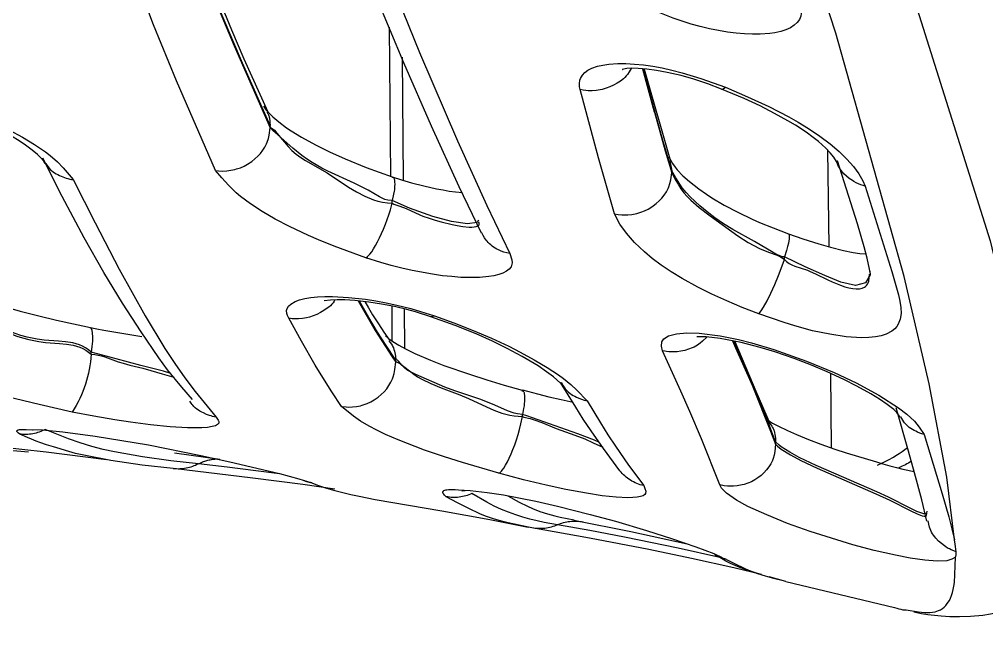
# Model space of a CAD drawing. Header units: inches. Extents: x 5931 to 10048, y 0 to 3185.
# Drawn here: x 7226.669 to 7228.281, y 960.849 to 961.872 of the extents above; entities that cross this region are included whole.
import ezdxf

# ---------------------------------------------------------------- set-up
doc = ezdxf.new("R2010")
doc.units = ezdxf.units.IN
doc.header["$LTSCALE"] = 48
doc.header["$MEASUREMENT"] = 0
doc.linetypes.add('DASHDOT2', pattern=[0.5, 0.25, -0.125, 0, -0.125])
for name, color, linetype in [('A-Eqpm-NIC', 8, 'DASHDOT2'), ('A-Flor-Case-Full Height', 8, 'Continuous'), ('A-Flor-Pattern', 8, 'Continuous')]:
    doc.layers.add(name, color=color, linetype=linetype)

# ---------------------------------------------------------------- blocks, each defined once
blk = doc.blocks.new('Precor_r815')
for p, q in [((-5.2776, 60.2852), (-5.2776, 60.2889)), ((-5.9482, 60.2073), (-5.9482, 60.2107)), ((-5.4817, 60.1546), (-5.4817, 60.1588)), ((-6.1365, 60.0567), (-6.1365, 60.061)), ((-6.1365, 60.0567), (-6.1365, 60.0567)), ((-4.979, 59.8922), (-4.979, 59.8958)), ((-5.4875, 59.8791), (-5.4875, 59.8821)), ((-5.6993, 59.7842), (-5.6993, 59.7878)), ((-5.6993, 59.7878), (-5.6993, 59.7878)), ((-5.6993, 59.7842), (-5.6993, 59.7842)), ((-6.1218, 59.7363), (-6.1218, 59.7401))]:
    blk.add_line(p, q)
for points in [[(-5.9043, 66.3127), (-5.7837, 65.4609), (-5.6966, 64.666), (-5.6709, 63.9346), (-5.7104, 63.2221), (-5.7826, 62.6839), (-5.8778, 62.193), (-6.1074, 61.321), (-6.4797, 60.0889), (-6.5437, 59.8106), (-6.5747, 59.5861), (-6.5709, 59.5103), (-6.5576, 59.477), (-6.5314, 59.4614)], [(-6.4203, 59.5703), (-6.4074, 59.679), (-6.3782, 59.8409), (-6.3364, 60.0274), (-6.2222, 60.4494), (-5.9149, 61.4421), (-5.7787, 61.9312), (-5.6606, 62.4315), (-5.612, 62.6824), (-5.5407, 63.1791)], [(-5.2776, 60.2889), (-5.2315, 60.3972), (-5.1977, 60.4802), (-5.1323, 60.6506), (-5.0968, 60.7493), (-5.0683, 60.8322)], [(-5.0674, 60.8321), (-5.1446, 60.6145), (-5.179, 60.5239), (-5.2174, 60.4276), (-5.2776, 60.2852)], [(-5.072, 60.8325), (-5.1085, 60.7283), (-5.1721, 60.559), (-5.2132, 60.4551), (-5.234, 60.4046), (-5.2736, 60.3131)], [(-5.1866, 60.2111), (-5.1212, 60.3668), (-5.0831, 60.4636), (-5.0241, 60.6243), (-4.9689, 60.7827)], [(-5.6309, 60.1026), (-5.5936, 60.1825), (-5.5474, 60.2879), (-5.5011, 60.3982), (-5.4551, 60.5126), (-5.3941, 60.6751)], [(-5.4422, 60.6406), (-5.4903, 60.5105), (-5.5273, 60.4157), (-5.5904, 60.2623), (-5.6393, 60.1506), (-5.6779, 60.0668)], [(-6.1619, 60.5002), (-6.1639, 60.4904), (-6.1644, 60.4834), (-6.1638, 60.4791), (-6.1616, 60.4732), (-6.1579, 60.4679), (-6.1528, 60.4631), (-6.1464, 60.4589), (-6.1389, 60.4553), (-6.1302, 60.4523), (-6.1204, 60.45), (-6.112, 60.4487), (-6.0957, 60.4475), (-6.0831, 60.4474), (-6.0698, 60.448), (-6.0558, 60.4493), (-6.0414, 60.4513), (-6.0265, 60.4539), (-6.0114, 60.4571), (-5.996, 60.461), (-5.9808, 60.4653), (-5.9657, 60.4702), (-5.9508, 60.4755), (-5.9226, 60.4871)], [(-5.4793, 60.2009), (-5.477, 60.4598)], [(-5.498, 60.4079), (-5.4996, 60.1943)], [(-5.7953, 60.3514), (-5.7943, 60.3563), (-5.794, 60.3623), (-5.7949, 60.368), (-5.7958, 60.3707), (-5.7993, 60.3768), (-5.8033, 60.3811), (-5.8084, 60.385), (-5.8147, 60.3884), (-5.8244, 60.3919), (-5.8334, 60.3941), (-5.8434, 60.3957), (-5.8582, 60.3967), (-5.8717, 60.3967), (-5.886, 60.3959), (-5.9011, 60.3943), (-5.9166, 60.392), (-5.9324, 60.389), (-5.9485, 60.3853), (-5.9658, 60.3807), (-5.9968, 60.3707), (-6.038, 60.3555)], [(-6.0314, 60.3524), (-6.0086, 60.3614), (-5.9849, 60.3695), (-5.9638, 60.3758), (-5.9409, 60.3814), (-5.9229, 60.3849), (-5.9065, 60.3871), (-5.8924, 60.3881), (-5.8815, 60.3884), (-5.8735, 60.3879), (-5.8656, 60.3863), (-5.8662, 60.3866)], [(-5.8996, 60.3874), (-5.9191, 60.3128), (-5.9193, 60.3121), (-5.9375, 60.2453), (-5.9482, 60.2073)], [(-5.9482, 60.2107), (-5.9398, 60.2422), (-5.9336, 60.2631), (-5.9271, 60.2863), (-5.9003, 60.3873)], [(-5.9025, 60.3872), (-5.9461, 60.2273)], [(-5.8804, 60.388), (-5.8773, 60.3824), (-5.8742, 60.3776), (-5.8722, 60.3751), (-5.87, 60.3727), (-5.8677, 60.3704), (-5.8625, 60.3662), (-5.8569, 60.3624), (-5.8511, 60.3591), (-5.845, 60.3562), (-5.8387, 60.3538), (-5.8323, 60.3519), (-5.829, 60.3511), (-5.8223, 60.35), (-5.8156, 60.3495), (-5.8089, 60.3496), (-5.805, 60.3498), (-5.8005, 60.3504), (-5.7953, 60.3514)], [(-6.038, 60.3555), (-6.0747, 60.3392), (-6.1103, 60.3223), (-6.1436, 60.3044), (-6.1594, 60.2951), (-6.1769, 60.2838), (-6.1957, 60.2707), (-6.2127, 60.2574), (-6.2278, 60.2441), (-6.2409, 60.2309), (-6.2519, 60.2179), (-6.2608, 60.2053), (-6.2675, 60.193), (-6.2714, 60.1842)], [(-6.2263, 60.2198), (-6.2232, 60.2267), (-6.219, 60.234), (-6.2128, 60.242), (-6.2053, 60.2501), (-6.1933, 60.2612), (-6.1844, 60.2686), (-6.1726, 60.2776), (-6.1549, 60.2897), (-6.1423, 60.2975), (-6.1201, 60.3103), (-6.0957, 60.3232), (-6.0692, 60.3359), (-6.0311, 60.3522)], [(-6.0313, 60.3524), (-6.0315, 60.3523), (-6.0343, 60.3527), (-6.038, 60.3555)], [(-5.8525, 60.1359), (-5.8259, 60.233), (-5.7953, 60.3514)], [(-4.6991, 60.3398), (-4.7337, 60.3283), (-4.7649, 60.3167), (-4.7945, 60.3043), (-4.8222, 60.2914), (-4.8415, 60.2816), (-4.864, 60.269), (-4.8845, 60.2562), (-4.9026, 60.2433), (-4.9106, 60.2369), (-4.9227, 60.2259), (-4.9324, 60.2156), (-4.949, 60.1952)], [(-4.9023, 60.2229), (-4.8992, 60.2276), (-4.8946, 60.2332), (-4.8894, 60.2386), (-4.8806, 60.2464), (-4.8693, 60.2553), (-4.8605, 60.2614), (-4.8444, 60.2717), (-4.8297, 60.2801), (-4.8078, 60.2916), (-4.7797, 60.3046), (-4.7524, 60.3159), (-4.7228, 60.3269), (-4.6917, 60.3372)], [(-5.2669, 60.3226), (-5.2712, 60.316), (-5.2743, 60.3121), (-5.282, 60.3043), (-5.2921, 60.2954), (-5.3051, 60.2853), (-5.3128, 60.2798), (-5.3302, 60.2687), (-5.3536, 60.2554), (-5.3769, 60.2434), (-5.4032, 60.2311), (-5.4383, 60.2164), (-5.4816, 60.2)], [(-5.2723, 60.3124), (-5.2738, 60.31), (-5.2744, 60.3088), (-5.275, 60.3075), (-5.2755, 60.3062), (-5.2759, 60.3048), (-5.2763, 60.3035), (-5.2766, 60.3021), (-5.2768, 60.3007), (-5.2772, 60.2978), (-5.2774, 60.2948), (-5.2776, 60.2889)], [(-5.4817, 60.1588), (-5.4742, 60.1596), (-5.4695, 60.161), (-5.4604, 60.1652), (-5.4415, 60.1767), (-5.4183, 60.1892), (-5.3743, 60.2101), (-5.3641, 60.2154), (-5.3479, 60.225), (-5.3403, 60.2301), (-5.3308, 60.2372), (-5.3155, 60.2501), (-5.2907, 60.2732), (-5.2825, 60.28), (-5.2802, 60.2826), (-5.2784, 60.2864), (-5.2776, 60.2889)], [(-5.2776, 60.2852), (-5.2793, 60.2849), (-5.281, 60.2841), (-5.2848, 60.2809), (-5.289, 60.2761), (-5.3076, 60.2527), (-5.314, 60.246), (-5.3211, 60.2396), (-5.3287, 60.2339), (-5.3368, 60.2285), (-5.3727, 60.2069), (-5.4086, 60.1823), (-5.4219, 60.1738), (-5.4358, 60.1663), (-5.4503, 60.1602), (-5.4578, 60.1579), (-5.4656, 60.1561), (-5.4735, 60.155), (-5.4817, 60.1546)], [(-5.1866, 60.2111), (-5.1914, 60.2105), (-5.1987, 60.2102), (-5.2053, 60.2105), (-5.212, 60.2114), (-5.2185, 60.2129), (-5.2217, 60.2138), (-5.2281, 60.216), (-5.2342, 60.2188), (-5.2401, 60.2221), (-5.2471, 60.2268), (-5.2523, 60.2311), (-5.257, 60.2357), (-5.2614, 60.2407), (-5.2654, 60.2461), (-5.2689, 60.2517), (-5.2717, 60.2575), (-5.2729, 60.2605), (-5.2748, 60.2665), (-5.276, 60.2727), (-5.2776, 60.2852)], [(-6.2086, 60.2463), (-6.2105, 60.079)], [(-5.9436, 60.2348), (-5.9495, 60.2233), (-5.9538, 60.2169), (-5.9575, 60.2121), (-5.967, 60.202), (-5.9779, 60.1918), (-5.9933, 60.1792), (-6.0061, 60.1699), (-6.0155, 60.1637), (-6.036, 60.1512), (-6.0586, 60.1388), (-6.0825, 60.1269), (-6.095, 60.1211), (-6.1175, 60.1114), (-6.1433, 60.1011)], [(-5.1483, 59.8135), (-5.13, 59.8354), (-5.1066, 59.8654), (-5.0916, 59.8863), (-5.0621, 59.931), (-5.0311, 59.9811), (-5.0003, 60.0342), (-4.9672, 60.0942), (-4.9305, 60.1658), (-4.8982, 60.2326)], [(-6.28, 60.0313), (-6.2785, 60.0397), (-6.2744, 60.0588), (-6.2697, 60.0784), (-6.2586, 60.1187), (-6.2253, 60.2281)], [(-6.2714, 60.1842), (-6.268, 60.1851), (-6.2639, 60.1865), (-6.26, 60.188), (-6.2562, 60.1898), (-6.2525, 60.1918), (-6.2499, 60.1935), (-6.2473, 60.1953), (-6.2448, 60.1972), (-6.2401, 60.2012), (-6.2357, 60.2056), (-6.2336, 60.208), (-6.2316, 60.2104), (-6.2298, 60.2129), (-6.2282, 60.2155), (-6.2268, 60.2182), (-6.2256, 60.221), (-6.2248, 60.2239), (-6.2241, 60.2279)], [(-5.9452, 60.2271), (-5.9482, 60.2107)], [(-4.9034, 60.2236), (-4.9056, 60.2197), (-4.9067, 60.2179), (-4.9086, 60.2153), (-4.9107, 60.213), (-4.9129, 60.2109), (-4.9153, 60.209), (-4.9178, 60.2071), (-4.9205, 60.2054), (-4.9233, 60.2039), (-4.9261, 60.2024), (-4.9316, 60.1999), (-4.9345, 60.1988), (-4.9373, 60.1979), (-4.9402, 60.197), (-4.9432, 60.1963), (-4.9461, 60.1957), (-4.949, 60.1952)], [(-6.1365, 60.061), (-6.1332, 60.0614), (-6.1258, 60.0641), (-6.1177, 60.0686), (-6.0866, 60.0879), (-6.0505, 60.1085), (-6.0346, 60.1185), (-6.0203, 60.1287), (-6.0072, 60.1392), (-5.9954, 60.1495), (-5.9788, 60.1654), (-5.9721, 60.1729), (-5.9657, 60.1812), (-5.9551, 60.1981), (-5.9482, 60.2107)], [(-5.9482, 60.2072), (-5.954, 60.1956), (-5.9588, 60.1871), (-5.9636, 60.1794), (-5.9687, 60.1724), (-5.9741, 60.1658), (-5.9801, 60.1595), (-5.9939, 60.147), (-6.0123, 60.1323), (-6.0588, 60.0979), (-6.0761, 60.0863), (-6.0853, 60.0809), (-6.0948, 60.0758), (-6.1099, 60.0691), (-6.1244, 60.0639), (-6.1301, 60.0613), (-6.1328, 60.0597), (-6.1365, 60.0567)], [(-5.8525, 60.1359), (-5.8591, 60.1347), (-5.8652, 60.1342), (-5.8685, 60.1341), (-5.8752, 60.1342), (-5.8819, 60.135), (-5.8901, 60.1367), (-5.8966, 60.1387), (-5.9028, 60.1412), (-5.9088, 60.1442), (-5.9118, 60.1459), (-5.9173, 60.1496), (-5.9225, 60.1537), (-5.9274, 60.1583), (-5.9318, 60.1632), (-5.9358, 60.1684), (-5.9393, 60.1739), (-5.9422, 60.1797), (-5.9434, 60.1826), (-5.9453, 60.1886), (-5.9466, 60.1947), (-5.9482, 60.2072)], [(-5.4816, 60.2002), (-5.4973, 60.1949), (-5.5137, 60.1898), (-5.5343, 60.1843), (-5.5554, 60.1795), (-5.5664, 60.1773), (-5.5769, 60.1755), (-5.587, 60.174), (-5.5989, 60.1729)], [(-5.4815, 60.1997), (-5.482, 60.1998), (-5.4824, 60.1998), (-5.4828, 60.1998), (-5.4834, 60.1994), (-5.4839, 60.1987), (-5.4844, 60.1978), (-5.4847, 60.1966), (-5.4852, 60.1938), (-5.4856, 60.1906), (-5.4857, 60.1871), (-5.4856, 60.1831), (-5.4855, 60.181), (-5.4851, 60.1776), (-5.4847, 60.1751), (-5.4839, 60.1699), (-5.4817, 60.1588)], [(-5.4377, 60.0594), (-5.3845, 60.0798), (-5.3587, 60.0906), (-5.3419, 60.0982), (-5.3101, 60.1139), (-5.2863, 60.1268), (-5.2644, 60.1398), (-5.2448, 60.153), (-5.228, 60.1661), (-5.2208, 60.1725), (-5.208, 60.1854), (-5.1969, 60.1983), (-5.1866, 60.2111)], [(-6.2714, 60.1842), (-6.3157, 60.0361), (-6.3269, 59.9954), (-6.3292, 59.9843), (-6.3307, 59.9735), (-6.3311, 59.9632), (-6.3299, 59.9534), (-6.3266, 59.9445), (-6.3241, 59.9403), (-6.3208, 59.9365), (-6.3159, 59.9323), (-6.3061, 59.927), (-6.298, 59.9244), (-6.2884, 59.9224), (-6.2774, 59.9213), (-6.2652, 59.921), (-6.2393, 59.9227), (-6.2123, 59.9268), (-6.1835, 59.9331), (-6.154, 59.9413), (-6.1359, 59.9471), (-6.0935, 59.9623)], [(-4.949, 60.1952), (-4.9855, 60.12), (-5.0255, 60.0401), (-5.0688, 59.959), (-5.1017, 59.9023), (-5.1184, 59.8759), (-5.1354, 59.8511), (-5.1527, 59.8277), (-5.1875, 59.7831)], [(-5.4817, 60.1546), (-5.4824, 60.1538), (-5.4841, 60.1527), (-5.4944, 60.1493), (-5.5051, 60.145), (-5.5278, 60.1341), (-5.5329, 60.1319), (-5.5431, 60.1281), (-5.5532, 60.1249), (-5.5631, 60.122), (-5.5814, 60.1173), (-5.5898, 60.1155), (-5.5992, 60.1139), (-5.6098, 60.1129), (-5.6143, 60.113), (-5.6184, 60.1133), (-5.622, 60.1139), (-5.6248, 60.115), (-5.6259, 60.1157), (-5.6266, 60.1167), (-5.6269, 60.1178), (-5.6268, 60.1197), (-5.6264, 60.1213)], [(-5.6255, 60.1249), (-5.6234, 60.1207), (-5.6073, 60.1187), (-5.5808, 60.1227), (-5.5493, 60.1313), (-5.5104, 60.1456), (-5.4817, 60.1588)], [(-5.4377, 60.0594), (-5.4405, 60.0619), (-5.4441, 60.066), (-5.4473, 60.0702), (-5.4505, 60.0753), (-5.4538, 60.081), (-5.4572, 60.0873), (-5.4606, 60.0942), (-5.4639, 60.1015), (-5.4671, 60.1091), (-5.4705, 60.118), (-5.4734, 60.126), (-5.476, 60.1341), (-5.4787, 60.143), (-5.4817, 60.1546)], [(-6.0935, 59.9623), (-6.0661, 59.9734), (-6.0402, 59.9847), (-6.0154, 59.9965), (-5.9919, 60.0087), (-5.9656, 60.0237), (-5.9475, 60.0353), (-5.9308, 60.0469), (-5.9158, 60.0585), (-5.9028, 60.0697), (-5.8862, 60.0861), (-5.8725, 60.1022), (-5.8618, 60.1179), (-5.8525, 60.1359)], [(-6.1432, 60.1011), (-6.1671, 60.0924), (-6.1937, 60.0837), (-6.2136, 60.0779), (-6.235, 60.0723), (-6.251, 60.069), (-6.2626, 60.0672), (-6.2726, 60.0664)], [(-6.143, 60.1006), (-6.1437, 60.1009), (-6.1439, 60.1008), (-6.1442, 60.1005), (-6.1445, 60.0999), (-6.1446, 60.099), (-6.1446, 60.098), (-6.1445, 60.0953), (-6.1442, 60.0922), (-6.1437, 60.0888), (-6.143, 60.085), (-6.1417, 60.0795), (-6.1397, 60.072), (-6.1365, 60.061)], [(-5.6779, 60.0668), (-5.6727, 60.068), (-5.668, 60.0694), (-5.6635, 60.0712), (-5.6591, 60.0732), (-5.6563, 60.0747), (-5.6536, 60.0763), (-5.6509, 60.078), (-5.6484, 60.0799), (-5.646, 60.0819), (-5.6438, 60.0839), (-5.6416, 60.0862), (-5.6399, 60.0882), (-5.6385, 60.0902), (-5.6358, 60.0942), (-5.6334, 60.0985), (-5.6312, 60.1028)], [(-6.2792, 60.0362), (-6.2794, 60.0302), (-6.2717, 60.016), (-6.2552, 60.0117), (-6.2308, 60.0174), (-6.2038, 60.0288), (-6.1711, 60.0442), (-6.1365, 60.061)], [(-6.1365, 60.0567), (-6.14, 60.0529), (-6.1442, 60.0497), (-6.1489, 60.0472), (-6.1539, 60.045), (-6.1749, 60.038), (-6.1795, 60.0361), (-6.1884, 60.0319), (-6.2088, 60.0213), (-6.2161, 60.0178), (-6.2302, 60.012), (-6.2374, 60.0095), (-6.2442, 60.0075), (-6.2505, 60.0062), (-6.2561, 60.0056), (-6.2616, 60.0057), (-6.2663, 60.0068), (-6.2701, 60.0085), (-6.2717, 60.0096), (-6.2735, 60.0113), (-6.2751, 60.0136), (-6.2764, 60.0161), (-6.2772, 60.0189), (-6.2781, 60.025), (-6.2783, 60.0314)], [(-6.0935, 59.9623), (-6.0977, 59.9677), (-6.1017, 59.9741), (-6.1076, 59.9851), (-6.1139, 59.9983), (-6.1204, 60.0131), (-6.1266, 60.0288), (-6.1327, 60.0454), (-6.1365, 60.0567)], [(-5.6779, 60.0668), (-5.6812, 60.0561), (-5.6818, 60.051), (-5.681, 60.0463), (-5.68, 60.044), (-5.6769, 60.0399), (-5.6722, 60.0362), (-5.6662, 60.0331), (-5.6594, 60.0305), (-5.6515, 60.0285), (-5.6427, 60.0269), (-5.6273, 60.0255), (-5.6107, 60.0252), (-5.5963, 60.0257), (-5.5811, 60.0269), (-5.5653, 60.0286), (-5.549, 60.031), (-5.5151, 60.0374), (-5.4975, 60.0415), (-5.4799, 60.0461), (-5.4625, 60.0512), (-5.4377, 60.0594)], [(-4.7444, 60.0127), (-4.7514, 60.0077), (-4.76, 60.0031), (-4.7713, 59.9977), (-4.7873, 59.991), (-4.8158, 59.9807), (-4.8354, 59.9744), (-4.8601, 59.9672), (-4.8913, 59.9588), (-4.921, 59.9514), (-4.9854, 59.937)], [(-5.3089, 59.9546), (-5.3068, 59.9592), (-5.3055, 59.9632), (-5.3052, 59.968), (-5.306, 59.9714), (-5.3084, 59.9755), (-5.3122, 59.9793), (-5.3194, 59.9836), (-5.3268, 59.9865), (-5.3356, 59.9888), (-5.3456, 59.9906), (-5.3567, 59.9918), (-5.3689, 59.9924), (-5.382, 59.9924), (-5.4086, 59.991), (-5.437, 59.9876), (-5.4541, 59.9849), (-5.4716, 59.9815), (-5.4892, 59.9776), (-5.5124, 59.9714), (-5.5521, 59.9589)], [(-5.5462, 59.9571), (-5.5203, 59.9656), (-5.506, 59.9698), (-5.4851, 59.975), (-5.4638, 59.9794), (-5.4426, 59.9829), (-5.4191, 59.9856), (-5.4025, 59.9866), (-5.3894, 59.9868), (-5.3786, 59.9862), (-5.368, 59.9847)], [(-5.3856, 59.9864), (-5.3845, 59.9843), (-5.3827, 59.9815), (-5.3806, 59.9789), (-5.3783, 59.9765), (-5.3758, 59.9742), (-5.3732, 59.9721), (-5.3676, 59.9681), (-5.3617, 59.9646), (-5.3558, 59.9614), (-5.3496, 59.9587), (-5.3433, 59.9566), (-5.3385, 59.9553), (-5.3319, 59.9542), (-5.3252, 59.9536), (-5.3186, 59.9536), (-5.3144, 59.9539), (-5.3089, 59.9546)], [(-5.5013, 59.9707), (-5.5018, 59.9026)], [(-5.4247, 59.9848), (-5.4532, 59.9336), (-5.4814, 59.8878), (-5.4875, 59.8785)], [(-5.4875, 59.8821), (-5.4702, 59.9089), (-5.457, 59.9307), (-5.4427, 59.9559), (-5.4268, 59.9846)], [(-5.4817, 59.9148), (-5.4812, 59.9756)], [(-5.4358, 59.9838), (-5.4418, 59.9729), (-5.4489, 59.9606), (-5.4584, 59.9452), (-5.4677, 59.9306), (-5.4771, 59.9164)], [(-5.5521, 59.9589), (-5.5846, 59.9468), (-5.6167, 59.9337), (-5.6473, 59.9202), (-5.676, 59.9062), (-5.6953, 59.8961), (-5.7187, 59.8828), (-5.7402, 59.8695), (-5.7592, 59.8564), (-5.7676, 59.85), (-5.7799, 59.8395), (-5.7897, 59.8301), (-5.8068, 59.8116)], [(-5.771, 59.8326), (-5.7623, 59.8423), (-5.7506, 59.8528), (-5.7391, 59.8619), (-5.725, 59.8719), (-5.6984, 59.8885), (-5.6737, 59.9022), (-5.6492, 59.9147), (-5.6217, 59.9274), (-5.5864, 59.9421), (-5.5463, 59.9573)], [(-5.5465, 59.9578), (-5.5521, 59.9589)], [(-5.3967, 59.8018), (-5.3807, 59.8269), (-5.3656, 59.8519), (-5.3531, 59.8733), (-5.3299, 59.9151), (-5.3089, 59.9546)], [(-4.979, 59.8958), (-4.9745, 59.8998), (-4.9697, 59.9032), (-4.9646, 59.9061), (-4.9593, 59.9084), (-4.948, 59.9118), (-4.9362, 59.9139), (-4.9241, 59.9152), (-4.9002, 59.9169), (-4.8885, 59.9184), (-4.872, 59.9219), (-4.8617, 59.9249), (-4.8519, 59.9282), (-4.8216, 59.9402), (-4.7928, 59.9511), (-4.7811, 59.9566), (-4.776, 59.9599), (-4.7678, 59.9666), (-4.7653, 59.9682), (-4.7636, 59.9686)], [(-4.7636, 59.9649), (-4.7655, 59.9644), (-4.7683, 59.9626), (-4.7772, 59.9555), (-4.7825, 59.9523), (-4.7945, 59.9468), (-4.8237, 59.9359), (-4.8545, 59.9239), (-4.8643, 59.9205), (-4.8747, 59.9176), (-4.8914, 59.9141), (-4.9029, 59.9127), (-4.9261, 59.911), (-4.9378, 59.9098), (-4.9491, 59.9078), (-4.96, 59.9044), (-4.9651, 59.9022), (-4.97, 59.8994), (-4.9747, 59.8961), (-4.979, 59.8922)], [(-4.9768, 59.9388), (-5.0001, 59.934), (-5.0232, 59.9297), (-5.0437, 59.9263), (-5.0637, 59.9232)], [(-4.9768, 59.9388), (-4.9771, 59.9387), (-4.9787, 59.9372), (-4.98, 59.9339), (-4.9808, 59.929), (-4.9811, 59.9225), (-4.9809, 59.9147), (-4.9802, 59.9057), (-4.979, 59.8958)], [(-5.9329, 59.8982), (-5.9311, 59.9063), (-5.9317, 59.9137), (-5.9349, 59.9187), (-5.9429, 59.924), (-5.9561, 59.9278), (-5.9734, 59.9295), (-5.9941, 59.9289), (-6.0294, 59.9242), (-6.0598, 59.9178), (-6.0815, 59.9121), (-6.1188, 59.9007), (-6.1735, 59.8805), (-6.2197, 59.8605), (-6.2561, 59.8424), (-6.2939, 59.8211), (-6.327, 59.799), (-6.3406, 59.7881), (-6.3534, 59.7759), (-6.3615, 59.7658), (-6.3699, 59.7528)], [(-6.3299, 59.783), (-6.3241, 59.791), (-6.319, 59.7961), (-6.3079, 59.8052), (-6.2953, 59.8141), (-6.2808, 59.8235), (-6.2574, 59.8371), (-6.2358, 59.8484), (-6.208, 59.8618), (-6.1816, 59.8733), (-6.1527, 59.8849), (-6.1206, 59.8963), (-6.0957, 59.904), (-6.0644, 59.9124), (-6.0294, 59.9194), (-6.0059, 59.9222), (-5.9904, 59.9222)], [(-6.0069, 59.922), (-5.9994, 59.9147), (-5.9955, 59.9113), (-5.9911, 59.908), (-5.9883, 59.9063), (-5.9855, 59.9048), (-5.9825, 59.9033), (-5.9764, 59.9009), (-5.9701, 59.899), (-5.9636, 59.8976), (-5.9572, 59.8967), (-5.9507, 59.8963), (-5.9475, 59.8963), (-5.9432, 59.8966), (-5.9398, 59.8969), (-5.9365, 59.8975), (-5.9329, 59.8982)], [(-5.4701, 59.9243), (-5.4755, 59.9195), (-5.4827, 59.9142), (-5.4926, 59.9079), (-5.5036, 59.9017), (-5.5191, 59.8938), (-5.5453, 59.8821), (-5.5679, 59.873), (-5.6104, 59.8575), (-5.6395, 59.8478), (-5.6684, 59.8388), (-5.6984, 59.8299)], [(-6.0496, 59.9154), (-6.0549, 59.9035), (-6.0823, 59.8383), (-6.1134, 59.7589), (-6.1218, 59.7363)], [(-6.1218, 59.7403), (-6.1081, 59.777), (-6.095, 59.8105), (-6.0686, 59.8754), (-6.0515, 59.915)], [(-6.0539, 59.9144), (-6.0888, 59.828), (-6.1125, 59.771)], [(-5.4761, 59.9157), (-5.4781, 59.9128), (-5.4801, 59.9099), (-5.4818, 59.9069), (-5.4826, 59.9053), (-5.4836, 59.9032), (-5.4845, 59.9004), (-5.4853, 59.8976), (-5.4859, 59.8947), (-5.4864, 59.8917), (-5.4868, 59.8887), (-5.4875, 59.8826)], [(-6.0284, 59.6657), (-5.9978, 59.7453), (-5.9783, 59.7931), (-5.9634, 59.8283), (-5.9329, 59.8982)], [(-4.979, 59.8922), (-4.9848, 59.8919), (-4.9905, 59.8909), (-4.9961, 59.8894), (-5.0017, 59.8876), (-5.0237, 59.8792), (-5.0321, 59.8765), (-5.0432, 59.8734), (-5.0649, 59.868), (-5.0785, 59.8642), (-5.0974, 59.8585), (-5.1167, 59.8523)], [(-5.1117, 59.8589), (-5.0995, 59.8626), (-5.062, 59.8729), (-5.0209, 59.884), (-4.979, 59.8958)], [(-5.6993, 59.7878), (-5.6906, 59.7886), (-5.685, 59.7899), (-5.6743, 59.794), (-5.6528, 59.8041), (-5.6297, 59.8135), (-5.5862, 59.8287), (-5.5696, 59.8352), (-5.521, 59.8572), (-5.5141, 59.8606), (-5.5079, 59.8643), (-5.5024, 59.8682), (-5.498, 59.8726), (-5.4927, 59.8798), (-5.4905, 59.8818), (-5.4875, 59.8826)], [(-5.4875, 59.8791), (-5.4889, 59.8789), (-5.4922, 59.8776), (-5.4959, 59.8753), (-5.5177, 59.8576), (-5.524, 59.8532), (-5.531, 59.849), (-5.5463, 59.8412), (-5.5632, 59.8339), (-5.5943, 59.8219), (-5.6088, 59.8156), (-5.6389, 59.8008), (-5.6515, 59.7951), (-5.6646, 59.7902), (-5.6781, 59.7865), (-5.685, 59.7853), (-5.6921, 59.7845), (-5.6993, 59.7842)], [(-5.4875, 59.8826), (-5.4875, 59.8821)], [(-5.4875, 59.8785), (-5.4875, 59.8791)], [(-5.3967, 59.8018), (-5.4046, 59.8008), (-5.4087, 59.8006), (-5.4152, 59.8008), (-5.4218, 59.8016), (-5.4284, 59.8029), (-5.4316, 59.8038), (-5.4395, 59.8067), (-5.4456, 59.8095), (-5.4514, 59.8129), (-5.4582, 59.8178), (-5.4633, 59.8222), (-5.468, 59.8271), (-5.4723, 59.8323), (-5.4761, 59.8378), (-5.4794, 59.8436), (-5.4822, 59.8497), (-5.4833, 59.8528), (-5.485, 59.8591), (-5.4862, 59.8655), (-5.4875, 59.8785)], [(-4.9474, 59.792), (-4.8918, 59.8048), (-4.8385, 59.8181), (-4.8119, 59.8256), (-4.787, 59.8333), (-4.7641, 59.8411), (-4.7432, 59.8489), (-4.7246, 59.8568), (-4.7084, 59.8647), (-4.6949, 59.8725), (-4.6887, 59.8768), (-4.6772, 59.8862)], [(-6.2131, 59.859), (-6.2146, 59.7301)], [(-5.8618, 59.69), (-5.8341, 59.7288), (-5.8136, 59.7591), (-5.8006, 59.7796), (-5.7879, 59.8005), (-5.7627, 59.8434)], [(-5.7634, 59.8438), (-5.767, 59.8373), (-5.769, 59.8342), (-5.77, 59.8328), (-5.7716, 59.8309), (-5.7737, 59.8286), (-5.776, 59.8265), (-5.7784, 59.8245), (-5.7809, 59.8226), (-5.7836, 59.8209), (-5.7863, 59.8193), (-5.7891, 59.8178), (-5.7934, 59.8159), (-5.7977, 59.8142), (-5.8022, 59.8127), (-5.8068, 59.8116)], [(-5.6992, 59.8303), (-5.7243, 59.8235), (-5.7431, 59.8185), (-5.7636, 59.8135), (-5.7835, 59.8088)], [(-5.6988, 59.8289), (-5.6996, 59.8288), (-5.6999, 59.8286), (-5.7004, 59.8283), (-5.7009, 59.8277), (-5.7013, 59.8269), (-5.7016, 59.8259), (-5.702, 59.8234), (-5.7023, 59.8205), (-5.7025, 59.8172), (-5.7025, 59.8136), (-5.7023, 59.8096), (-5.7021, 59.8075), (-5.7016, 59.803), (-5.7009, 59.7981), (-5.6993, 59.7878)], [(-5.6982, 59.829), (-5.6988, 59.8289)], [(-5.8068, 59.8116), (-5.8293, 59.773), (-5.8418, 59.7525), (-5.8543, 59.7327), (-5.8763, 59.7), (-5.9015, 59.6643)], [(-5.1875, 59.7831), (-5.1843, 59.7837), (-5.1817, 59.7844), (-5.1791, 59.7851), (-5.1765, 59.786), (-5.1714, 59.7879), (-5.1664, 59.7903), (-5.1635, 59.7918), (-5.1606, 59.7934), (-5.1579, 59.7952), (-5.1553, 59.7971), (-5.1528, 59.7992), (-5.1505, 59.8014), (-5.1484, 59.8038), (-5.1474, 59.8051), (-5.1457, 59.8076), (-5.1439, 59.8107)], [(-6.3742, 59.6027), (-6.3658, 59.6395), (-6.3537, 59.6865), (-6.3438, 59.7238), (-6.323, 59.799)], [(-5.6593, 59.6856), (-5.5987, 59.7041), (-5.5689, 59.714), (-5.5354, 59.726), (-5.4915, 59.7436), (-5.4702, 59.7532), (-5.4558, 59.7603), (-5.4428, 59.7674), (-5.4286, 59.7763), (-5.4168, 59.7848), (-5.3967, 59.8018)], [(-6.3699, 59.7528), (-6.3659, 59.7541), (-6.3624, 59.7554), (-6.3589, 59.7569), (-6.3556, 59.7586), (-6.3528, 59.7602), (-6.3501, 59.7618), (-6.3475, 59.7636), (-6.345, 59.7654), (-6.3426, 59.7675), (-6.3403, 59.7696), (-6.3383, 59.7719), (-6.337, 59.7734), (-6.3359, 59.7751), (-6.3341, 59.7778), (-6.3309, 59.7836)], [(-6.1081, 59.7787), (-6.1167, 59.7729), (-6.1252, 59.768), (-6.1413, 59.7599), (-6.1564, 59.7529), (-6.1769, 59.7443), (-6.197, 59.7364), (-6.2208, 59.7276), (-6.2393, 59.7213), (-6.2901, 59.7053)], [(-5.6993, 59.7842), (-5.7014, 59.7829), (-5.712, 59.7805), (-5.7186, 59.7786), (-5.7314, 59.7739), (-5.7554, 59.7636), (-5.7862, 59.752), (-5.8031, 59.7452), (-5.8173, 59.7388), (-5.8333, 59.7312)], [(-5.8278, 59.739), (-5.8191, 59.7429), (-5.7915, 59.7543), (-5.7536, 59.7683), (-5.7062, 59.7852), (-5.6993, 59.7878)], [(-5.6593, 59.6856), (-5.6617, 59.6872), (-5.6638, 59.6893), (-5.6651, 59.6908), (-5.6679, 59.6948), (-5.6709, 59.6997), (-5.6739, 59.7055), (-5.677, 59.712), (-5.6801, 59.7193), (-5.6832, 59.7271), (-5.6861, 59.7353), (-5.689, 59.7439), (-5.6917, 59.7527), (-5.6941, 59.7616), (-5.6965, 59.7714), (-5.6993, 59.7842)], [(-5.1875, 59.7831), (-5.191, 59.7778), (-5.1919, 59.7754), (-5.1919, 59.7729), (-5.1901, 59.7703), (-5.1863, 59.7682), (-5.1807, 59.7666), (-5.1732, 59.7653), (-5.1636, 59.7646), (-5.1397, 59.7646), (-5.1108, 59.7665), (-5.0777, 59.77), (-5.0445, 59.7745), (-5.0185, 59.7786), (-4.9831, 59.785), (-4.9474, 59.792)], [(-6.1129, 59.7712), (-6.1155, 59.7672), (-6.1166, 59.7651), (-6.1174, 59.7635), (-6.1181, 59.7621), (-6.1186, 59.7606), (-6.1191, 59.7592), (-6.1199, 59.7562), (-6.1206, 59.7531), (-6.121, 59.7499), (-6.1214, 59.7467), (-6.1218, 59.7403)], [(-4.8705, 59.7616), (-4.8979, 59.7608), (-4.9313, 59.7576), (-4.9854, 59.7503), (-5.0745, 59.7348), (-5.1622, 59.7168), (-5.2105, 59.7058), (-5.2932, 59.6853), (-5.3256, 59.6761), (-5.3475, 59.6689)], [(-5.158, 59.7019), (-5.1121, 59.7073), (-5.0647, 59.7143), (-5.0181, 59.7228), (-4.999, 59.7272), (-4.9798, 59.7324), (-4.9605, 59.7386), (-4.9411, 59.7457), (-4.9023, 59.7616)], [(-4.8823, 59.7606), (-4.8807, 59.7606), (-4.8811, 59.7606)], [(-4.8741, 59.7222), (-4.6749, 59.7399), (-4.3907, 59.7622)], [(-4.8595, 59.7538), (-4.8574, 59.7554), (-4.8565, 59.7562), (-4.8557, 59.757), (-4.8554, 59.7574), (-4.8552, 59.7578), (-4.855, 59.7582), (-4.8549, 59.7585), (-4.8549, 59.7589), (-4.8549, 59.7592), (-4.8551, 59.7596), (-4.8553, 59.7598), (-4.8555, 59.7601), (-4.8558, 59.7603), (-4.8561, 59.7605), (-4.8566, 59.7607), (-4.8571, 59.7609), (-4.8578, 59.7611), (-4.8594, 59.7614), (-4.8614, 59.7616), (-4.8641, 59.7617), (-4.8673, 59.7617), (-4.8705, 59.7616)], [(-6.3699, 59.7528), (-6.3998, 59.6502), (-6.4108, 59.61), (-6.416, 59.5893), (-6.4203, 59.5703)], [(-5.0043, 59.7092), (-4.9035, 59.7224), (-4.8188, 59.7321), (-4.7394, 59.7401), (-4.6818, 59.7449), (-4.6625, 59.7461)], [(-4.9274, 59.7279), (-4.916, 59.7314), (-4.9045, 59.7351), (-4.893, 59.7391), (-4.8873, 59.7413), (-4.8794, 59.7446), (-4.8728, 59.7476), (-4.8595, 59.7538)], [(-6.3743, 59.62), (-6.3734, 59.6167), (-6.3723, 59.6156), (-6.369, 59.6154), (-6.3658, 59.6162), (-6.3578, 59.6194), (-6.3476, 59.6244), (-6.3101, 59.644), (-6.291, 59.6533), (-6.1893, 59.6993), (-6.1613, 59.7133), (-6.1454, 59.7222), (-6.1311, 59.7313), (-6.1275, 59.7342), (-6.1218, 59.7401)], [(-6.1218, 59.7362), (-6.1247, 59.7325), (-6.1308, 59.7276), (-6.1465, 59.7176), (-6.1637, 59.7081), (-6.1912, 59.6944), (-6.2893, 59.6501), (-6.3123, 59.6389), (-6.3473, 59.6205), (-6.3581, 59.6154), (-6.3664, 59.6121), (-6.3696, 59.6113), (-6.3719, 59.6114), (-6.3735, 59.6123), (-6.3743, 59.616)], [(-6.2921, 59.6995), (-6.3012, 59.7043), (-6.31, 59.7091), (-6.3184, 59.7139), (-6.3224, 59.7163), (-6.3281, 59.7201), (-6.3328, 59.7235), (-6.3419, 59.7304)], [(-6.1218, 59.7401), (-6.1218, 59.7403)], [(-6.1218, 59.7363), (-6.1218, 59.7362)], [(-6.1218, 59.7362), (-6.1204, 59.7235), (-6.1192, 59.7172), (-6.1175, 59.7111), (-6.1163, 59.7081), (-6.1136, 59.7023), (-6.1102, 59.6968), (-6.1064, 59.6915), (-6.1021, 59.6866), (-6.0974, 59.6821), (-6.0923, 59.678), (-6.0869, 59.6743), (-6.0812, 59.6711), (-6.0752, 59.6685), (-6.069, 59.6663), (-6.0658, 59.6655), (-6.0577, 59.6639), (-6.0512, 59.6633), (-6.0447, 59.6633), (-6.0414, 59.6635), (-6.0358, 59.6641), (-6.0284, 59.6657)], [(-5.1937, 59.7094), (-5.118, 59.7203)], [(-5.1158, 59.6937), (-5.0641, 59.6999), (-5.0381, 59.7036), (-5.012, 59.708), (-4.9664, 59.717), (-4.9528, 59.7201), (-4.9358, 59.725), (-4.9274, 59.7279)], [(-6.2901, 59.7053), (-6.3007, 59.702), (-6.3122, 59.6988), (-6.3235, 59.6958), (-6.3344, 59.6931), (-6.3531, 59.6888)], [(-6.3484, 59.7065), (-6.3459, 59.7048), (-6.3436, 59.7034), (-6.3411, 59.7019), (-6.3385, 59.7005), (-6.3331, 59.6978), (-6.3274, 59.695)], [(-5.2936, 59.6849), (-5.254, 59.6902), (-5.2062, 59.6963), (-5.158, 59.7019)], [(-5.9015, 59.6643), (-5.9036, 59.6595), (-5.9049, 59.6549), (-5.9046, 59.6508), (-5.9036, 59.6491), (-5.9006, 59.6467), (-5.8962, 59.6451), (-5.8904, 59.644), (-5.8834, 59.6434), (-5.8752, 59.6432), (-5.8556, 59.6442), (-5.8322, 59.6468), (-5.8058, 59.651), (-5.7713, 59.6577), (-5.7386, 59.6649), (-5.7008, 59.6742), (-5.6593, 59.6856)], [(-5.3856, 59.6583), (-5.3322, 59.6661), (-5.2488, 59.6774), (-5.1158, 59.6937)], [(-6.4219, 59.5401), (-6.4161, 59.5366), (-6.4076, 59.534), (-6.3917, 59.5331), (-6.3707, 59.5348), (-6.3465, 59.5385), (-6.3217, 59.5434), (-6.2865, 59.5519), (-6.2508, 59.5618), (-6.2149, 59.5729), (-6.1796, 59.5848), (-6.1417, 59.5988), (-6.1068, 59.6133), (-6.0756, 59.6282), (-6.0564, 59.6392), (-6.0395, 59.6513), (-6.0316, 59.6596), (-6.0284, 59.6657)], [(-5.351, 59.6675), (-5.3584, 59.6647), (-5.372, 59.6599), (-5.3855, 59.6557), (-5.3991, 59.6521), (-5.4126, 59.6488), (-5.4262, 59.6458), (-5.4532, 59.6404)], [(-5.3475, 59.6689), (-5.351, 59.6675)], [(-5.3381, 59.6715), (-5.3358, 59.6726)], [(-5.5921, 59.6569), (-5.6115, 59.656), (-5.6403, 59.6525), (-5.6672, 59.648), (-5.7212, 59.6371), (-5.7576, 59.6285), (-5.8123, 59.6143), (-5.8546, 59.6023), (-5.9062, 59.5864), (-5.9493, 59.5721), (-5.9883, 59.5583), (-6.0183, 59.5463), (-6.0323, 59.5397)], [(-5.7573, 59.5961), (-5.7352, 59.6005), (-5.7234, 59.6032), (-5.7116, 59.6062), (-5.6997, 59.6097), (-5.6878, 59.6135), (-5.6759, 59.618), (-5.6639, 59.623), (-5.6519, 59.6287), (-5.6397, 59.6353), (-5.6146, 59.6504)], [(-5.6036, 59.6553), (-5.5999, 59.6552), (-5.599, 59.6551), (-5.5983, 59.6551), (-5.598, 59.6552), (-5.5983, 59.6553)], [(-5.5715, 59.645), (-5.5689, 59.6478), (-5.5677, 59.6492), (-5.5668, 59.6505), (-5.5665, 59.6511), (-5.5663, 59.6518), (-5.5661, 59.6524), (-5.5661, 59.653), (-5.5662, 59.6536), (-5.5664, 59.6541), (-5.5668, 59.6547), (-5.5675, 59.6553), (-5.568, 59.6557), (-5.5692, 59.6562), (-5.5709, 59.6567), (-5.573, 59.6571), (-5.5756, 59.6574), (-5.5788, 59.6575), (-5.5826, 59.6575), (-5.5869, 59.6573), (-5.5921, 59.6569)], [(-5.6748, 59.6464), (-5.6933, 59.6358), (-5.7072, 59.6285), (-5.7157, 59.6245), (-5.7282, 59.6196), (-5.7407, 59.6154), (-5.7531, 59.6119), (-5.7621, 59.6097), (-5.7852, 59.6047)], [(-5.7083, 59.5916), (-5.6444, 59.6047), (-5.5642, 59.6198), (-5.453, 59.6395)], [(-5.7064, 59.5927), (-5.6858, 59.5971), (-5.6754, 59.5995), (-5.6643, 59.6024), (-5.6507, 59.6066), (-5.6374, 59.6115), (-5.6281, 59.6155), (-5.6093, 59.6245), (-5.5904, 59.6345), (-5.5715, 59.645)], [(-6.4232, 59.5495), (-6.4194, 59.5509), (-6.4148, 59.5529), (-6.4118, 59.5544), (-6.409, 59.556), (-6.4062, 59.5578), (-6.4036, 59.5596), (-6.3986, 59.5636), (-6.3939, 59.5681), (-6.3895, 59.5729), (-6.3875, 59.5755), (-6.3856, 59.5781), (-6.3838, 59.5808), (-6.3822, 59.5836), (-6.3808, 59.5865), (-6.3796, 59.5894), (-6.3786, 59.5924), (-6.3775, 59.5974), (-6.3766, 59.6032)], [(-5.9743, 59.5629), (-5.8799, 59.5842), (-5.785, 59.6037)], [(-6.0981, 59.5099), (-6.0521, 59.5214), (-5.9814, 59.5378), (-5.91, 59.5532), (-5.8108, 59.5731), (-5.7149, 59.5908)], [(-6.0287, 59.5398), (-5.959, 59.5559), (-5.8692, 59.5749), (-5.8115, 59.5862), (-5.7573, 59.5961)], [(-5.7149, 59.5908), (-5.7064, 59.5927)], [(-6.4232, 59.5495), (-6.422, 59.5587), (-6.4214, 59.5629), (-6.4203, 59.5703)], [(-6.4219, 59.5401), (-6.4222, 59.5408), (-6.4224, 59.5414), (-6.4226, 59.5421), (-6.4228, 59.5427), (-6.423, 59.5434), (-6.4231, 59.5441), (-6.4232, 59.5447), (-6.4233, 59.5454), (-6.4233, 59.5464), (-6.4233, 59.5474), (-6.4232, 59.5495)], [(-6.3396, 59.4485), (-6.3605, 59.445), (-6.3701, 59.4441), (-6.3746, 59.4439), (-6.3792, 59.444), (-6.3838, 59.4445), (-6.388, 59.4453), (-6.3936, 59.4473), (-6.3971, 59.449), (-6.4002, 59.4511), (-6.4031, 59.4535), (-6.4058, 59.4563), (-6.4084, 59.4595), (-6.4118, 59.4649), (-6.4138, 59.4691), (-6.4155, 59.4736), (-6.417, 59.4786), (-6.4183, 59.484), (-6.4194, 59.4899), (-6.4202, 59.4962), (-6.4212, 59.51), (-6.4217, 59.5248), (-6.4219, 59.5401)], [(-6.0397, 59.5363), (-6.0544, 59.5285), (-6.0692, 59.5211), (-6.0767, 59.5177), (-6.0842, 59.5146), (-6.0916, 59.5118), (-6.1041, 59.5076), (-6.1157, 59.5042), (-6.1388, 59.4983)], [(-6.093, 59.5114), (-6.0847, 59.5139), (-6.0772, 59.5163), (-6.0696, 59.5191), (-6.062, 59.5221), (-6.0543, 59.5255), (-6.0465, 59.5293), (-6.0388, 59.5334), (-6.0312, 59.538), (-6.0221, 59.5439)], [(-6.0218, 59.5435), (-6.0245, 59.542), (-6.0247, 59.5419)], [(-6.0245, 59.5417), (-6.0202, 59.544)], [(-6.1389, 59.4978), (-6.1108, 59.5061)], [(-6.32, 59.4519), (-6.1386, 59.4973)], [(-6.5299, 59.4581), (-6.5141, 59.4507), (-6.5069, 59.4479), (-6.4938, 59.4438), (-6.4807, 59.441), (-6.4679, 59.439), (-6.4469, 59.437), (-6.4289, 59.4363), (-6.4128, 59.4367), (-6.3981, 59.4377), (-6.3757, 59.4402), (-6.3652, 59.4419), (-6.3527, 59.4446)], [(-6.3202, 59.4528), (-6.3239, 59.4517), (-6.3274, 59.4507), (-6.3307, 59.4498), (-6.3322, 59.4495), (-6.3344, 59.449), (-6.3363, 59.4488), (-6.3396, 59.4485)]]:
    blk.add_lwpolyline(points)
for centre, radius, start, end in [((-4.7641, 59.905), 0.2153, 183.3894, 211.6572), ((-4.8692, 59.8217), 0.0686, 241.1878, 278.1789), ((-5.1916, 59.6425), 0.0682, 60.508, 86.2721), ((-5.1244, 59.7612), 0.0681, 240.4833, 277.3301), ((-5.9168, 59.7317), 0.0691, 282.7859, 322.8895), ((-5.3594, 59.7349), 0.067, 280.2144, 292.3778), ((-5.585, 59.7124), 0.0687, 244.5434, 281.3452), ((-5.7865, 59.5347), 0.068, 64.5475, 101.5774), ((-5.7281, 59.6576), 0.068, 244.5448, 281.1915), ((-6.0551, 59.6007), 0.0662, 283.5242, 297.4229)]:
    blk.add_arc(centre, radius, start, end)
blk = doc.blocks.new('floor pattern 1st floor')
at = {"layer": 'A-Flor-Pattern'}
h = blk.add_hatch(dxfattribs=at)
h.set_pattern_fill('WOODS_BOARD_WIDE', color=256, scale=3, pattern_type=2)
h.set_pattern_definition([(0, (2343, 1229.155), (0, 6), []), (90, (2343, 1229.155), (-12, 12), [6, -42]), (90, (2367, 1235.155), (-12, 12), [6, -42])])
edge = h.paths.add_edge_path(flags=16)
edge.add_line((2149.545, 1020.6322), (2161.545, 1020.6322))
edge.add_ellipse((2161.545, 1015.6322), major_axis=(-3.5355, -3.5355), ratio=1, start_angle=135, end_angle=225, ccw=False)
edge.add_line((2166.545, 1015.6322), (2166.545, 984.6322))
edge.add_ellipse((2161.545, 984.6322), major_axis=(3.5355, -3.5355), ratio=1, start_angle=315, end_angle=405, ccw=False)
edge.add_line((2161.545, 979.6322), (2156.545, 979.6322))
edge.add_line((2156.545, 979.6322), (2156.545, 955.6322))
edge.add_line((2156.545, 955.6322), (2147.545, 955.6322))
edge.add_line((2147.545, 955.6322), (2126.545, 955.6322))
edge.add_line((2126.545, 955.6322), (2126.545, 995.431))
edge.add_line((2126.545, 995.431), (2126.545, 1010.6322))
edge.add_line((2126.545, 1010.6322), (2144.545, 1010.6322))
edge.add_line((2144.545, 1010.6322), (2144.545, 1015.6322))
edge.add_ellipse((2148.7432, 1016.4341), major_axis=(3.1948, 3.1948), ratio=0.85373, start_angle=38.5071, end_angle=141.4929, ccw=False)
edge = h.paths.add_edge_path(flags=16)
edge.add_ellipse((2192.3469, 952.4341), major_axis=(-3.1924, 3.1924), ratio=0.855373, start_angle=218.4535, end_angle=321.5465, ccw=False)
edge.add_line((2196.545, 951.6322), (2196.5315, 920.2652))
edge.add_ellipse((2191.545, 920.6322), major_axis=(-3.5355, -3.5355), ratio=1, start_angle=45, end_angle=130.7903, ccw=False)
edge.add_line((2191.545, 915.6322), (2186.7141, 915.6322))
edge.add_line((2186.7141, 915.6322), (2186.545, 891.6322))
edge.add_line((2186.545, 891.6322), (2177.545, 891.6322))
edge.add_line((2177.545, 891.6322), (2156.545, 891.6322))
edge.add_line((2156.545, 891.6322), (2156.545, 931.431))
edge.add_line((2156.545, 931.431), (2156.545, 946.6322))
edge.add_line((2156.545, 946.6322), (2174.545, 946.6322))
edge.add_line((2174.545, 946.6322), (2174.545, 951.6322))
edge.add_ellipse((2179.545, 951.6322), major_axis=(3.5355, -3.5355), ratio=1, start_angle=135, end_angle=225, ccw=False)
edge.add_line((2179.545, 956.6322), (2191.545, 956.6322))
edge = h.paths.add_edge_path(flags=16)
edge.add_ellipse((2066.3997, 1141.2807), major_axis=(0, 0.0156), ratio=1, start_angle=270, end_angle=337.7307)
edge.add_line((2066.4056, 1141.2951), (2066.4056, 1141.2867))
edge.add_line((2066.4056, 1141.2867), (2066.4056, 1140.7527))
edge.add_line((2066.4056, 1140.7527), (2066.3997, 1140.7527))
edge.add_line((2066.3997, 1140.7527), (2066.3997, 1140.7072))
edge.add_line((2066.3997, 1140.7072), (2049.1278, 1140.7072))
edge.add_line((2049.1278, 1140.7072), (2045.1001, 1140.7072))
edge.add_line((2045.1001, 1140.7072), (2032.7596, 1140.7072))
edge.add_line((2032.7596, 1140.7072), (2030.3778, 1140.7072))
edge.add_line((2030.3778, 1140.7072), (2028.0028, 1140.7072))
edge.add_line((2028.0028, 1140.7072), (2028.0028, 1140.7527))
edge.add_line((2028.0028, 1140.7527), (2027.9969, 1140.7527))
edge.add_line((2027.9969, 1140.7527), (2027.9969, 1141.2867))
edge.add_line((2027.9969, 1141.2867), (2027.9969, 1141.2951))
edge.add_ellipse((2028.0028, 1141.2807), major_axis=(0, 0.0156), ratio=1, start_angle=22.2693, end_angle=90)
edge.add_line((2027.9872, 1141.2807), (2027.9872, 1140.7072))
edge.add_line((2027.9872, 1140.7072), (2027.9513, 1140.7072))
edge.add_line((2027.9513, 1140.7072), (2027.9513, 1141.2807))
edge.add_line((2027.9513, 1141.2807), (2027.9513, 1141.2867))
edge.add_ellipse((2027.9968, 1141.2867), major_axis=(0.0455, 0), ratio=1, start_angle=90, end_angle=180, ccw=False)
edge.add_line((2027.9968, 1141.3322), (2027.9969, 1141.3322))
edge.add_line((2027.9969, 1141.3322), (2028.0028, 1141.3322))
edge.add_line((2028.0028, 1141.3322), (2033.8793, 1141.3322))
edge.add_line((2033.8793, 1141.3322), (2033.8793, 1141.9057))
edge.add_ellipse((2033.9308, 1141.9057), major_axis=(0.0515, 0), ratio=1, start_angle=90, end_angle=180, ccw=False)
edge.add_line((2033.9308, 1141.9572), (2036.1293, 1141.9572))
edge.add_line((2036.1293, 1141.9572), (2036.1293, 1145.9295))
edge.add_ellipse((2037.8793, 1152.7072), major_axis=(7, 0), ratio=1, start_angle=180, end_angle=255.52249, ccw=False)
edge.add_ellipse((2037.8793, 1152.7072), major_axis=(7, 0), ratio=1, start_angle=0, end_angle=180, ccw=False)
edge.add_ellipse((2037.8793, 1152.7072), major_axis=(7, 0), ratio=1, start_angle=284.47751, end_angle=360, ccw=False)
edge.add_line((2039.6293, 1145.9295), (2039.6293, 1141.9572))
edge.add_line((2039.6293, 1141.9572), (2041.8278, 1141.9572))
edge.add_ellipse((2041.8278, 1141.9057), major_axis=(0.0515, 0), ratio=1, start_angle=360, end_angle=450, ccw=False)
edge.add_line((2041.8793, 1141.9057), (2041.8793, 1141.3322))
edge.add_line((2041.8793, 1141.3322), (2052.5763, 1141.3322))
edge.add_line((2052.5763, 1141.3322), (2052.5763, 1141.9057))
edge.add_ellipse((2052.6278, 1141.9057), major_axis=(0.0515, 0), ratio=1, start_angle=90, end_angle=180, ccw=False)
edge.add_line((2052.6278, 1141.9572), (2054.8263, 1141.9572))
edge.add_line((2054.8263, 1141.9572), (2054.8263, 1145.9295))
edge.add_ellipse((2056.5763, 1152.7072), major_axis=(7, 0), ratio=1, start_angle=180, end_angle=255.52249, ccw=False)
edge.add_ellipse((2056.5763, 1152.7072), major_axis=(7, 0), ratio=1, start_angle=0, end_angle=180, ccw=False)
edge.add_ellipse((2056.5763, 1152.7072), major_axis=(7, 0), ratio=1, start_angle=284.47751, end_angle=360, ccw=False)
edge.add_line((2058.3263, 1145.9295), (2058.3263, 1141.9572))
edge.add_line((2058.3263, 1141.9572), (2060.5248, 1141.9572))
edge.add_ellipse((2060.5248, 1141.9057), major_axis=(0.0515, 0), ratio=1, start_angle=360, end_angle=450, ccw=False)
edge.add_line((2060.5763, 1141.9057), (2060.5763, 1141.3322))
edge.add_line((2060.5763, 1141.3322), (2066.3997, 1141.3322))
edge.add_line((2066.3997, 1141.3322), (2066.4056, 1141.3322))
edge.add_line((2066.4056, 1141.3322), (2066.4057, 1141.3322))
edge.add_ellipse((2066.4057, 1141.2867), major_axis=(0.0455, 0), ratio=1, start_angle=360, end_angle=450, ccw=False)
edge.add_line((2066.4513, 1141.2867), (2066.4513, 1141.2807))
edge.add_line((2066.4513, 1141.2807), (2066.4513, 1140.7072))
edge.add_line((2066.4513, 1140.7072), (2066.4154, 1140.7072))
edge.add_line((2066.4154, 1140.7072), (2066.4154, 1141.2807))
edge = h.paths.add_edge_path(flags=16)
edge.add_ellipse((2444.8292, 1074.381), major_axis=(-118.2279, -0.0387), ratio=0.67080297, start_angle=0, end_angle=360)
h.paths.add_polyline_path([(2248.8, 1035.4972), (2231.2, 1035.4972), (2231.2, 1051.0172), (2248.8, 1051.0172)], flags=16)
h.paths.add_polyline_path([(2082.295, 971.0822), (2080.545, 971.0822), (2080.545, 1020.6322), (2082.295, 1020.6322)], flags=16)
h.paths.add_polyline_path([(2176.17, 1088.7072), (2128.17, 1088.7072), (2128.17, 1056.7072), (2176.17, 1056.7072)], flags=16)
h.paths.add_polyline_path([(2082.795, 1013.3525), (2084.545, 1013.3525), (2084.545, 889.6322), (2082.795, 889.6322)], flags=16)
h.paths.add_polyline_path([(2647.161, 890.6322), (2647.911, 890.6322), (2647.911, 885.0072), (2647.161, 885.0072)], flags=17)
h.paths.add_polyline_path([(2904.9508, 1517.4972), (2903.2, 1517.4972), (2903.2, 1603.9407), (2838.3795, 1603.9407), (2838.3795, 1227.955), (2473.75, 1227.955), (2473.75, 1224.7937), (2343.75, 1224.7937), (2343.75, 1227.955), (2248.295, 1227.955), (2248.295, 1213.6322), (2077.625, 1213.6322), (2077.625, 1355.1322), (2019.625, 1355.1322), (2019.625, 1232.0072), (2025.81, 1232.0072), (2025.81, 1213.6322), (2006.19, 1213.6322), (2006.19, 1226.7572), (1903.615, 1226.7572), (1903.615, 1213.6322), (1889.75, 1213.6322), (1889.75, 1212.8822), (1884.25, 1212.8822), (1884.25, 1252.7572), (1889.75, 1252.7572), (1889.75, 1252.0072), (1902, 1252.0072), (1902, 1420.0072), (1885.75, 1420.0072), (1885.75, 1438.0072), (1751.625, 1438.0072), (1751.625, 1252.7572), (1758.31, 1252.7572), (1758.31, 1212.8822), (1756.81, 1212.8822), (1756.81, 1173.2572), (1347.75, 1173.2572), (1347.75, 1179.2572), (1414.74, 1179.2572), (1414.74, 1233.5072), (1410.74, 1233.5072), (1410.74, 1240.2491), (1356.74, 1240.2491), (1356.74, 1233.5072), (1269.125, 1233.5072), (1269.125, 1173.2572), (980.455, 1173.2572), (980.455, 1209.2072), (835.81, 1209.2072), (835.81, 1173.2572), (707.3769, 1173.2572), (707.3769, 1113.2572), (1275.75, 1113.2572), (1275.75, 1101.2572), (1347.75, 1101.2572), (1347.75, 1113.2572), (1800.625, 1113.2572), (1800.625, 1077.2572), (1858.625, 1077.2572), (1858.625, 1113.2572), (1885.75, 1113.2572), (1885.75, 1158.4572), (2017.2013, 1158.4572), (2017.2013, 1140.7072), (2077.2013, 1140.7072), (2077.2013, 1158.4572), (2176.17, 1158.4572), (2176.17, 1129.5822), (2082.0763, 1129.5822), (2082.0763, 1127.4572), (2027.085, 1127.4572), (2027.085, 1061.4572), (2086.795, 1061.4572), (2086.795, 1056.5822), (2024.71, 1056.5822), (2024.71, 987.1322), (2072.795, 987.1322), (2072.795, 1017.7275), (2080.045, 1017.7275), (2080.045, 890.6322), (2059.8097, 890.6322), (2059.8097, 885.0074), (2386.0006, 885.0072), (2386.0183, 985.8914), (2427.0059, 985.8914), (2427.0059, 986.5101), (2501.0306, 986.5101), (2501.0306, 985.8914), (2542.0183, 985.8914), (2542.0183, 885.0072), (2647.161, 885.0072), (2647.161, 1054.5072), (2790.9145, 1054.5072), (2790.9145, 1108.5072), (2664.9294, 1108.5072), (2664.9294, 1114.5072), (2881.955, 1114.5072), (2881.955, 1158.6276), (2917.955, 1158.6276), (2917.955, 1114.5072), (2978.205, 1114.5072), (2978.205, 1227.955), (2920.8649, 1227.955), (2920.865, 1226.455), (2902.77, 1226.4529), (2902.77, 1231.7029), (2891.52, 1231.7029), (2891.52, 1397.6448), (2882.27, 1397.6448), (2882.27, 1453.0572), (2891.5194, 1453.056), (2902.77, 1453.056), (2902.77, 1457.9972), (2921.23, 1457.9972), (2921.23, 1455.9322), (2978.205, 1455.9322), (2978.205, 1516.5323), (2962.2, 1516.5323), (2962.2, 1517.4972)])
h = blk.add_hatch(dxfattribs=at)
h.set_pattern_fill('NET', color=256, scale=144)
h.set_pattern_definition([(0, (3055.871, 1522.532), (0, 18), []), (90, (3055.871, 1522.532), (-18, 1e-15), [])])
h.paths.add_polyline_path([(1124.625, 1107.2572), (1124.625, 1053.9672), (1130.31, 1053.9672), (1130.31, 1032.5472), (1124.625, 1032.5472), (1124.625, 894.1322), (1128.5, 894.1322), (1128.5006, 893.1322), (1559.51, 893.1322), (1559.51, 893.8393), (1559.51, 895.5573), (1559.385, 1107.2572), (1353.75, 1107.2572), (1353.75, 1095.2572), (1269.75, 1095.2572), (1269.75, 1107.2572)])

msp = doc.modelspace()

# ---------------------------------------------------------------- block references
at = {"layer": 'A-Eqpm-NIC', "xscale": -0.9981457892836261, "yscale": 0.9613000631475188}
msp.add_blockref('Precor_r815', (7221.8187, 903.7386), dxfattribs=at)
at = {"layer": 'A-Flor-Case-Full Height'}
msp.add_blockref('floor pattern 1st floor', (6000, 0), dxfattribs=at)

doc.saveas('drawing.dxf')
